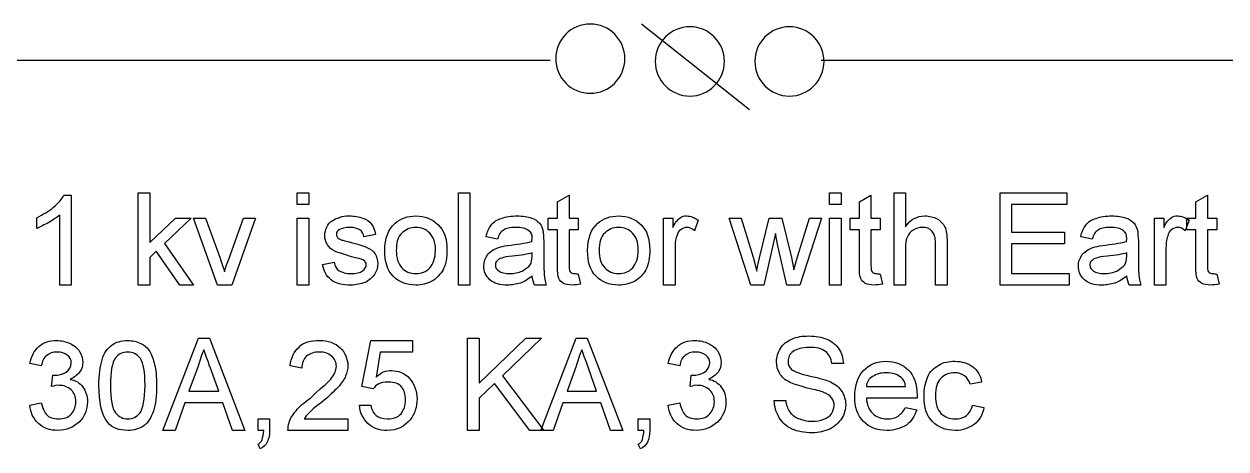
# Model space of a CAD drawing. Header units: millimetres. Extents: x 12 to 286, y 8 to 173.
# Drawn here: x 151.22 to 169.62, y 117.65 to 124.15 of the extents above; entities that cross this region are included whole.
import ezdxf

# ---------------------------------------------------------------- set-up
doc = ezdxf.new("R2010")
doc.units = ezdxf.units.MM
doc.layers.get('0').update_dxf_attribs({"linetype": 'CONTINUOUS'})

msp = doc.modelspace()

# ---------------------------------------------------------------- linework, layer by layer
at = {"color": 0}
for p, q in [((162.32, 122.837), (160.669, 124.15)), ((40.6121, 123.599), (159.272, 123.599)), ((163.42, 123.599), (272.641, 123.599)), ((151.828, 121.532), (151.941, 121.532)), ((151.941, 121.532), (151.941, 120.157)), ((152.965, 120.157), (152.965, 121.568)), ((152.965, 121.568), (153.142, 121.568)), ((153.142, 121.568), (153.142, 120.807)), ((155.399, 121.392), (155.399, 121.568)), ((155.399, 121.568), (155.575, 121.568)), ((155.575, 121.568), (155.575, 121.392)), ((157.868, 120.157), (157.868, 121.568)), ((157.868, 121.568), (158.044, 121.568)), ((158.044, 121.568), (158.044, 120.157)), ((159.385, 121.429), (159.562, 121.531)), ((159.562, 121.531), (159.562, 121.179)), ((163.548, 121.392), (163.548, 121.568)), ((163.548, 121.568), (163.725, 121.568)), ((163.725, 121.568), (163.725, 121.392)), ((164.006, 121.429), (164.182, 121.531)), ((164.182, 121.531), (164.182, 121.179)), ((164.535, 120.157), (164.535, 121.568)), ((164.535, 121.568), (164.711, 121.568)), ((164.711, 121.568), (164.711, 121.048)), ((166.158, 120.157), (166.158, 121.568)), ((166.158, 121.568), (167.181, 121.568)), ((167.181, 121.568), (167.181, 121.392)), ((169.157, 121.429), (169.333, 121.531)), ((169.333, 121.531), (169.333, 121.179)), ((155.575, 121.392), (155.399, 121.392)), ((159.385, 121.179), (159.385, 121.429)), ((163.725, 121.392), (163.548, 121.392)), ((164.006, 121.179), (164.006, 121.429)), ((167.181, 121.392), (166.335, 121.392)), ((166.335, 121.392), (166.335, 120.967)), ((169.157, 121.179), (169.157, 121.429)), ((151.412, 121.025), (151.412, 121.187)), ((151.765, 120.157), (151.765, 121.229)), ((153.142, 120.807), (153.534, 121.179)), ((153.775, 121.179), (153.367, 120.793)), ((153.534, 121.179), (153.775, 121.179)), ((154.18, 120.157), (153.811, 121.179)), ((153.811, 121.179), (153.997, 121.179)), ((153.997, 121.179), (154.22, 120.567)), ((154.353, 120.555), (154.577, 121.179)), ((154.763, 121.179), (154.4, 120.157)), ((154.577, 121.179), (154.763, 121.179)), ((155.399, 120.157), (155.399, 121.179)), ((155.399, 121.179), (155.575, 121.179)), ((155.575, 121.179), (155.575, 120.157)), ((159.243, 121.003), (159.243, 121.179)), ((159.243, 121.179), (159.385, 121.179)), ((159.562, 121.179), (159.702, 121.179)), ((159.702, 121.179), (159.702, 121.003)), ((161.007, 120.157), (161.007, 121.179)), ((161.007, 121.179), (161.149, 121.179)), ((161.149, 121.179), (161.149, 121.039)), ((161.536, 121.149), (161.48, 120.989)), ((162.344, 120.157), (162.013, 121.179)), ((162.013, 121.179), (162.195, 121.179)), ((162.195, 121.179), (162.38, 120.584)), ((162.475, 120.574), (162.624, 121.179)), ((162.624, 121.179), (162.815, 121.179)), ((162.815, 121.179), (162.963, 120.577)), ((163.056, 120.587), (163.241, 121.179)), ((163.424, 121.179), (163.091, 120.157)), ((163.241, 121.179), (163.424, 121.179)), ((163.548, 120.157), (163.548, 121.179)), ((163.548, 121.179), (163.725, 121.179)), ((163.725, 121.179), (163.725, 120.157)), ((163.865, 121.003), (163.865, 121.179)), ((163.865, 121.179), (164.006, 121.179)), ((164.182, 121.179), (164.324, 121.179)), ((164.324, 121.179), (164.324, 121.003)), ((168.522, 120.157), (168.522, 121.179)), ((168.522, 121.179), (168.664, 121.179)), ((168.664, 121.179), (168.664, 121.039)), ((169.051, 121.149), (168.994, 120.989)), ((169.017, 121.003), (169.017, 121.179)), ((169.017, 121.179), (169.157, 121.179)), ((169.333, 121.179), (169.474, 121.179)), ((169.474, 121.179), (169.474, 121.003)), ((156.597, 120.933), (156.421, 120.897)), ((158.467, 120.862), (158.291, 120.897)), ((159.385, 121.003), (159.243, 121.003)), ((159.385, 120.45), (159.385, 121.003)), ((159.702, 121.003), (159.562, 121.003)), ((159.562, 121.003), (159.562, 120.461)), ((162.719, 120.944), (162.542, 120.157)), ((162.756, 120.758), (162.719, 120.944)), ((164.006, 121.003), (163.865, 121.003)), ((164.006, 120.45), (164.006, 121.003)), ((164.324, 121.003), (164.182, 121.003)), ((164.182, 121.003), (164.182, 120.461)), ((166.335, 120.967), (167.146, 120.967)), ((167.146, 120.967), (167.146, 120.79)), ((167.569, 120.862), (167.393, 120.897)), ((169.157, 121.003), (169.017, 121.003)), ((169.157, 120.45), (169.157, 121.003)), ((169.474, 121.003), (169.333, 121.003)), ((169.333, 121.003), (169.333, 120.461)), ((153.367, 120.793), (153.811, 120.157)), ((159.173, 120.828), (159.173, 120.618)), ((161.183, 120.701), (161.183, 120.157)), ((162.895, 120.157), (162.756, 120.758)), ((164.711, 120.706), (164.711, 120.157)), ((165.17, 120.157), (165.17, 120.793)), ((165.347, 120.813), (165.347, 120.157)), ((167.146, 120.79), (166.335, 120.79)), ((166.335, 120.79), (166.335, 120.333)), ((168.275, 120.828), (168.275, 120.618)), ((168.698, 120.701), (168.698, 120.157)), ((153.242, 120.675), (153.142, 120.578)), ((153.142, 120.578), (153.142, 120.157)), ((153.604, 120.157), (153.242, 120.675)), ((156.74, 120.686), (156.74, 120.686)), ((158.995, 120.602), (158.997, 120.65)), ((159.844, 120.686), (159.844, 120.686)), ((162.38, 120.584), (162.433, 120.369)), ((162.963, 120.577), (163.001, 120.391)), ((163.001, 120.391), (163.056, 120.587)), ((168.097, 120.602), (168.099, 120.65)), ((155.787, 120.474), (155.964, 120.51)), ((166.335, 120.333), (167.217, 120.333)), ((167.217, 120.333), (167.217, 120.157)), ((151.941, 120.157), (151.765, 120.157)), ((153.142, 120.157), (152.965, 120.157)), ((153.811, 120.157), (153.604, 120.157)), ((154.4, 120.157), (154.18, 120.157)), ((155.575, 120.157), (155.399, 120.157)), ((158.044, 120.157), (157.868, 120.157)), ((158.997, 120.297), (158.997, 120.297)), ((159.209, 120.157), (159.033, 120.157)), ((159.702, 120.323), (159.738, 120.173)), ((161.183, 120.157), (161.007, 120.157)), ((162.542, 120.157), (162.344, 120.157)), ((163.091, 120.157), (162.895, 120.157)), ((163.725, 120.157), (163.548, 120.157)), ((164.324, 120.323), (164.358, 120.173)), ((164.711, 120.157), (164.535, 120.157)), ((165.347, 120.157), (165.17, 120.157)), ((167.217, 120.157), (166.158, 120.157)), ((168.099, 120.297), (168.099, 120.297)), ((168.311, 120.157), (168.135, 120.157)), ((168.698, 120.157), (168.522, 120.157)), ((169.474, 120.323), (169.51, 120.173)), ((153.344, 117.934), (153.886, 119.345)), ((153.886, 119.345), (154.055, 119.345)), ((154.055, 119.345), (154.597, 117.934)), ((156.387, 118.604), (156.527, 119.309)), ((156.527, 119.309), (157.163, 119.309)), ((157.163, 119.309), (157.163, 119.133)), ((158.008, 117.934), (158.008, 119.345)), ((158.008, 119.345), (158.185, 119.345)), ((158.185, 119.345), (158.185, 118.658)), ((158.185, 118.658), (158.899, 119.345)), ((159.139, 119.345), (158.542, 118.77)), ((158.899, 119.345), (159.139, 119.345)), ((159.129, 117.934), (159.67, 119.345)), ((159.67, 119.345), (159.84, 119.345)), ((159.84, 119.345), (160.382, 117.934)), ((156.67, 119.133), (156.606, 118.748)), ((157.163, 119.133), (156.67, 119.133)), ((151.482, 118.922), (151.306, 118.956)), ((153.881, 118.919), (153.742, 118.533)), ((154.197, 118.533), (154.07, 118.888)), ((155.469, 118.886), (155.292, 118.922)), ((159.667, 118.919), (159.529, 118.533)), ((159.982, 118.533), (159.857, 118.888)), ((161.255, 118.922), (161.079, 118.956)), ((163.759, 118.956), (163.583, 118.956)), ((151.639, 118.604), (151.658, 118.78)), ((158.542, 118.77), (159.173, 117.934)), ((161.412, 118.604), (161.43, 118.78)), ((165.876, 118.674), (165.699, 118.64)), ((152.364, 118.62), (152.364, 118.62)), ((153.742, 118.533), (154.197, 118.533)), ((156.563, 118.569), (156.387, 118.604)), ((158.419, 118.653), (158.185, 118.427)), ((158.962, 117.934), (158.419, 118.653)), ((159.529, 118.533), (159.982, 118.533)), ((164.112, 118.604), (164.711, 118.604)), ((151.306, 118.321), (151.482, 118.357)), ((153.68, 118.357), (153.529, 117.934)), ((154.259, 118.357), (153.68, 118.357)), ((154.41, 117.934), (154.259, 118.357)), ((156.351, 118.321), (156.527, 118.321)), ((158.185, 118.427), (158.185, 117.934)), ((159.466, 118.357), (159.315, 117.934)), ((160.045, 118.357), (159.466, 118.357)), ((160.197, 117.934), (160.045, 118.357)), ((161.079, 118.321), (161.255, 118.357)), ((162.701, 118.393), (162.877, 118.393)), ((164.888, 118.427), (164.112, 118.427)), ((165.735, 118.321), (165.912, 118.287)), ((164.71, 118.287), (164.882, 118.251)), ((164.71, 118.287), (164.71, 118.287)), ((154.799, 117.934), (154.799, 118.11)), ((154.799, 118.11), (154.976, 118.11)), ((154.976, 118.11), (154.976, 117.934)), ((155.508, 118.11), (156.174, 118.11)), ((156.174, 118.11), (156.174, 117.934)), ((160.62, 117.934), (160.62, 118.11)), ((160.62, 118.11), (160.796, 118.11)), ((160.796, 118.11), (160.796, 117.934)), ((153.529, 117.934), (153.344, 117.934)), ((154.597, 117.934), (154.41, 117.934)), ((154.886, 117.934), (154.799, 117.934)), ((156.174, 117.934), (155.258, 117.934)), ((158.185, 117.934), (158.008, 117.934)), ((159.173, 117.934), (158.962, 117.934)), ((159.315, 117.934), (159.129, 117.934)), ((160.382, 117.934), (160.197, 117.934)), ((160.707, 117.934), (160.62, 117.934)), ((154.833, 117.651), (154.799, 117.722)), ((160.654, 117.651), (160.62, 117.722))]:
    msp.add_line(p, q, dxfattribs=at)
for points in [[(159.886, 124.15), (159.593, 124.15), (159.356, 123.912), (159.356, 123.621)], [(160.415, 123.621), (160.415, 123.912), (160.178, 124.15), (159.886, 124.15)], [(161.41, 124.108), (161.117, 124.108), (160.88, 123.871), (160.88, 123.578)], [(161.939, 123.578), (161.939, 123.871), (161.702, 124.108), (161.41, 124.108)], [(162.934, 124.108), (162.641, 124.108), (162.404, 123.871), (162.404, 123.578)], [(163.463, 123.578), (163.463, 123.871), (163.226, 124.108), (162.934, 124.108)], [(159.356, 123.621), (159.356, 123.328), (159.593, 123.092), (159.886, 123.092)], [(159.886, 123.092), (160.178, 123.092), (160.415, 123.328), (160.415, 123.621)], [(160.88, 123.578), (160.88, 123.286), (161.117, 123.049), (161.41, 123.049)], [(161.41, 123.049), (161.702, 123.049), (161.939, 123.286), (161.939, 123.578)], [(162.404, 123.578), (162.404, 123.286), (162.641, 123.049), (162.934, 123.049)], [(162.934, 123.049), (163.226, 123.049), (163.463, 123.286), (163.463, 123.578)], [(151.671, 121.349), (151.741, 121.413), (151.798, 121.473), (151.828, 121.532)], [(151.412, 121.187), (151.511, 121.241), (151.597, 121.285), (151.671, 121.349)], [(151.598, 121.113), (151.526, 121.084), (151.467, 121.044), (151.412, 121.025)], [(151.765, 121.229), (151.722, 121.197), (151.667, 121.152), (151.598, 121.113)], [(155.853, 121.043), (155.863, 121.092), (155.902, 121.116), (155.937, 121.142)], [(155.937, 121.142), (155.961, 121.163), (156.001, 121.179), (156.048, 121.193)], [(156.048, 121.193), (156.089, 121.215), (156.143, 121.215), (156.195, 121.215)], [(156.195, 121.215), (156.268, 121.215), (156.345, 121.202), (156.405, 121.181)], [(156.405, 121.181), (156.46, 121.17), (156.509, 121.127), (156.538, 121.088)], [(156.538, 121.088), (156.565, 121.056), (156.588, 120.997), (156.597, 120.933)], [(156.74, 120.686), (156.74, 120.873), (156.792, 121.011), (156.897, 121.102)], [(156.897, 121.102), (156.978, 121.179), (157.091, 121.215), (157.216, 121.215)], [(157.216, 121.215), (157.35, 121.215), (157.47, 121.17), (157.558, 121.079)], [(157.558, 121.079), (157.645, 120.997), (157.692, 120.861), (157.692, 120.7)], [(158.291, 120.897), (158.308, 120.97), (158.334, 121.029), (158.37, 121.074)], [(158.37, 121.074), (158.404, 121.131), (158.459, 121.154), (158.527, 121.178)], [(158.527, 121.178), (158.589, 121.202), (158.676, 121.215), (158.767, 121.215)], [(158.767, 121.215), (158.851, 121.215), (158.929, 121.204), (158.986, 121.182)], [(158.986, 121.182), (159.034, 121.172), (159.082, 121.134), (159.108, 121.102)], [(159.108, 121.102), (159.133, 121.072), (159.154, 121.029), (159.165, 120.979)], [(159.844, 120.686), (159.844, 120.873), (159.895, 121.011), (160.001, 121.102)], [(160.001, 121.102), (160.082, 121.179), (160.194, 121.215), (160.321, 121.215)], [(160.321, 121.215), (160.453, 121.215), (160.575, 121.17), (160.663, 121.079)], [(160.663, 121.079), (160.75, 120.997), (160.796, 120.861), (160.796, 120.7)], [(161.149, 121.039), (161.188, 121.123), (161.224, 121.157), (161.255, 121.181)], [(161.255, 121.181), (161.288, 121.215), (161.324, 121.215), (161.364, 121.215)], [(161.364, 121.215), (161.419, 121.215), (161.478, 121.193), (161.536, 121.149)], [(164.711, 121.048), (164.79, 121.167), (164.888, 121.215), (165.006, 121.215)], [(165.006, 121.215), (165.075, 121.215), (165.143, 121.2), (165.196, 121.17)], [(165.196, 121.17), (165.242, 121.142), (165.289, 121.098), (165.312, 121.044)], [(167.393, 120.897), (167.41, 120.97), (167.434, 121.029), (167.472, 121.074)], [(167.472, 121.074), (167.505, 121.131), (167.56, 121.154), (167.629, 121.178)], [(167.629, 121.178), (167.689, 121.202), (167.778, 121.215), (167.867, 121.215)], [(167.867, 121.215), (167.953, 121.215), (168.031, 121.204), (168.086, 121.182)], [(168.086, 121.182), (168.135, 121.172), (168.184, 121.134), (168.21, 121.102)], [(168.21, 121.102), (168.235, 121.072), (168.256, 121.029), (168.267, 120.979)], [(168.664, 121.039), (168.702, 121.123), (168.737, 121.157), (168.77, 121.181)], [(168.77, 121.181), (168.803, 121.215), (168.839, 121.215), (168.879, 121.215)], [(168.879, 121.215), (168.934, 121.215), (168.993, 121.193), (169.051, 121.149)], [(155.822, 120.913), (155.822, 120.967), (155.833, 121.004), (155.853, 121.043)], [(155.862, 120.774), (155.834, 120.822), (155.822, 120.863), (155.822, 120.913)], [(156.048, 121.006), (156.01, 120.996), (155.998, 120.96), (155.998, 120.931)], [(155.998, 120.931), (155.998, 120.913), (156.005, 120.897), (156.019, 120.883)], [(156.019, 120.883), (156.026, 120.872), (156.053, 120.855), (156.082, 120.846)], [(156.209, 121.039), (156.122, 121.039), (156.079, 121.027), (156.048, 121.006)], [(156.358, 121), (156.32, 121.026), (156.274, 121.039), (156.209, 121.039)], [(156.421, 120.897), (156.414, 120.941), (156.393, 120.977), (156.358, 121)], [(157.001, 120.951), (156.939, 120.898), (156.916, 120.805), (156.916, 120.686)], [(157.216, 121.039), (157.124, 121.039), (157.058, 121.008), (157.001, 120.951)], [(157.43, 120.951), (157.365, 121.014), (157.3, 121.039), (157.216, 121.039)], [(157.515, 120.691), (157.515, 120.814), (157.486, 120.891), (157.43, 120.951)], [(158.557, 120.999), (158.51, 120.975), (158.487, 120.927), (158.467, 120.862)], [(158.743, 121.039), (158.649, 121.039), (158.597, 121.025), (158.557, 120.999)], [(158.946, 120.989), (158.893, 121.026), (158.833, 121.039), (158.743, 121.039)], [(158.997, 120.865), (158.997, 120.934), (158.98, 120.964), (158.946, 120.989)], [(159.165, 120.979), (159.162, 120.956), (159.173, 120.898), (159.173, 120.828)], [(160.106, 120.951), (160.044, 120.898), (160.021, 120.805), (160.021, 120.686)], [(160.321, 121.039), (160.227, 121.039), (160.163, 121.008), (160.106, 120.951)], [(160.533, 120.951), (160.47, 121.014), (160.405, 121.039), (160.321, 121.039)], [(160.62, 120.691), (160.62, 120.814), (160.591, 120.891), (160.533, 120.951)], [(161.21, 120.906), (161.183, 120.852), (161.183, 120.775), (161.183, 120.701)], [(161.269, 121.004), (161.236, 120.992), (161.221, 120.948), (161.21, 120.906)], [(161.363, 121.039), (161.327, 121.039), (161.297, 121.026), (161.269, 121.004)], [(161.48, 120.989), (161.436, 121.026), (161.401, 121.039), (161.363, 121.039)], [(164.739, 120.893), (164.711, 120.849), (164.711, 120.785), (164.711, 120.706)], [(164.83, 120.999), (164.783, 120.974), (164.757, 120.937), (164.739, 120.893)], [(164.966, 121.039), (164.915, 121.039), (164.872, 121.025), (164.83, 120.999)], [(165.117, 120.979), (165.077, 121.026), (165.033, 121.039), (164.966, 121.039)], [(165.17, 120.793), (165.17, 120.89), (165.152, 120.941), (165.117, 120.979)], [(165.312, 121.044), (165.336, 121), (165.347, 120.913), (165.347, 120.813)], [(167.659, 120.999), (167.612, 120.975), (167.589, 120.927), (167.569, 120.862)], [(167.845, 121.039), (167.751, 121.039), (167.698, 121.025), (167.659, 120.999)], [(168.047, 120.989), (167.995, 121.026), (167.935, 121.039), (167.845, 121.039)], [(168.099, 120.865), (168.099, 120.934), (168.082, 120.964), (168.047, 120.989)], [(168.267, 120.979), (168.263, 120.956), (168.275, 120.898), (168.275, 120.828)], [(168.724, 120.906), (168.698, 120.852), (168.698, 120.775), (168.698, 120.701)], [(168.782, 121.004), (168.751, 120.992), (168.735, 120.948), (168.724, 120.906)], [(168.877, 121.039), (168.841, 121.039), (168.811, 121.026), (168.782, 121.004)], [(168.994, 120.989), (168.95, 121.026), (168.916, 121.039), (168.877, 121.039)], [(155.976, 120.675), (155.921, 120.702), (155.888, 120.733), (155.862, 120.774)], [(156.082, 120.846), (156.095, 120.846), (156.147, 120.828), (156.227, 120.81)], [(156.227, 120.81), (156.338, 120.782), (156.427, 120.749), (156.476, 120.727)], [(156.476, 120.727), (156.519, 120.716), (156.563, 120.675), (156.592, 120.635)], [(157.692, 120.7), (157.692, 120.576), (157.672, 120.467), (157.632, 120.392)], [(158.385, 120.685), (158.415, 120.709), (158.466, 120.729), (158.514, 120.741)], [(158.514, 120.741), (158.546, 120.755), (158.604, 120.759), (158.674, 120.767)], [(158.674, 120.767), (158.811, 120.792), (158.928, 120.803), (158.995, 120.826)], [(158.995, 120.826), (158.986, 120.846), (158.997, 120.86), (158.997, 120.865)], [(160.796, 120.7), (160.796, 120.576), (160.776, 120.467), (160.737, 120.392)], [(167.487, 120.685), (167.517, 120.709), (167.568, 120.729), (167.616, 120.741)], [(167.616, 120.741), (167.648, 120.755), (167.705, 120.759), (167.776, 120.767)], [(167.776, 120.767), (167.911, 120.792), (168.028, 120.803), (168.097, 120.826)], [(168.097, 120.826), (168.086, 120.846), (168.099, 120.86), (168.099, 120.865)], [(154.22, 120.567), (154.238, 120.505), (154.267, 120.432), (154.288, 120.361)], [(154.288, 120.361), (154.298, 120.417), (154.325, 120.479), (154.353, 120.555)], [(156.232, 120.591), (156.104, 120.631), (156.026, 120.651), (155.976, 120.675)], [(156.405, 120.542), (156.374, 120.555), (156.322, 120.571), (156.232, 120.591)], [(156.457, 120.467), (156.457, 120.501), (156.439, 120.523), (156.405, 120.542)], [(156.592, 120.635), (156.61, 120.599), (156.633, 120.544), (156.633, 120.485)], [(156.87, 120.292), (156.774, 120.385), (156.74, 120.515), (156.74, 120.686)], [(156.916, 120.686), (156.916, 120.58), (156.943, 120.479), (157.001, 120.421)], [(157.43, 120.421), (157.479, 120.486), (157.515, 120.57), (157.515, 120.691)], [(158.257, 120.449), (158.257, 120.507), (158.268, 120.542), (158.291, 120.584)], [(158.291, 120.584), (158.316, 120.636), (158.346, 120.66), (158.385, 120.685)], [(158.458, 120.526), (158.433, 120.512), (158.433, 120.485), (158.433, 120.461)], [(158.532, 120.57), (158.491, 120.563), (158.476, 120.545), (158.458, 120.526)], [(158.694, 120.598), (158.612, 120.596), (158.564, 120.581), (158.532, 120.57)], [(158.997, 120.65), (158.929, 120.629), (158.829, 120.613), (158.694, 120.598)], [(158.966, 120.468), (158.984, 120.5), (158.995, 120.542), (158.995, 120.602)], [(159.173, 120.618), (159.173, 120.482), (159.176, 120.372), (159.18, 120.315)], [(159.975, 120.292), (159.879, 120.385), (159.844, 120.515), (159.844, 120.686)], [(160.021, 120.686), (160.021, 120.58), (160.048, 120.479), (160.106, 120.421)], [(160.535, 120.421), (160.584, 120.486), (160.62, 120.57), (160.62, 120.691)], [(162.433, 120.369), (162.431, 120.391), (162.449, 120.448), (162.475, 120.574)], [(167.357, 120.449), (167.357, 120.507), (167.37, 120.542), (167.393, 120.584)], [(167.393, 120.584), (167.416, 120.636), (167.448, 120.66), (167.487, 120.685)], [(167.56, 120.526), (167.533, 120.512), (167.533, 120.485), (167.533, 120.461)], [(167.633, 120.57), (167.592, 120.563), (167.578, 120.545), (167.56, 120.526)], [(167.796, 120.598), (167.714, 120.596), (167.665, 120.581), (167.633, 120.57)], [(168.099, 120.65), (168.031, 120.629), (167.93, 120.613), (167.796, 120.598)], [(168.068, 120.468), (168.086, 120.5), (168.097, 120.542), (168.097, 120.602)], [(168.275, 120.618), (168.275, 120.482), (168.278, 120.372), (168.282, 120.315)], [(155.92, 120.237), (155.841, 120.299), (155.805, 120.369), (155.787, 120.474)], [(155.964, 120.51), (155.973, 120.452), (155.999, 120.408), (156.042, 120.377)], [(156.042, 120.377), (156.082, 120.355), (156.147, 120.333), (156.226, 120.333)], [(156.226, 120.333), (156.299, 120.333), (156.362, 120.346), (156.4, 120.373)], [(156.4, 120.373), (156.434, 120.409), (156.457, 120.431), (156.457, 120.467)], [(156.633, 120.485), (156.633, 120.434), (156.617, 120.37), (156.582, 120.319)], [(157.001, 120.421), (157.052, 120.367), (157.129, 120.333), (157.216, 120.333)], [(157.216, 120.333), (157.296, 120.333), (157.373, 120.362), (157.43, 120.421)], [(157.632, 120.392), (157.59, 120.321), (157.536, 120.26), (157.462, 120.217)], [(158.35, 120.238), (158.28, 120.301), (158.257, 120.364), (158.257, 120.449)], [(158.433, 120.461), (158.433, 120.428), (158.451, 120.394), (158.488, 120.369)], [(158.488, 120.369), (158.52, 120.355), (158.581, 120.333), (158.654, 120.333)], [(158.654, 120.333), (158.721, 120.333), (158.787, 120.346), (158.844, 120.372)], [(158.844, 120.372), (158.892, 120.408), (158.94, 120.43), (158.966, 120.468)], [(159.404, 120.257), (159.385, 120.289), (159.385, 120.352), (159.385, 120.45)], [(159.562, 120.461), (159.562, 120.42), (159.565, 120.387), (159.568, 120.374)], [(159.568, 120.374), (159.571, 120.372), (159.582, 120.351), (159.593, 120.344)], [(159.593, 120.344), (159.593, 120.344), (159.62, 120.333), (159.64, 120.333)], [(159.64, 120.333), (159.654, 120.333), (159.677, 120.329), (159.702, 120.323)], [(160.106, 120.421), (160.157, 120.367), (160.234, 120.333), (160.321, 120.333)], [(160.321, 120.333), (160.4, 120.333), (160.477, 120.362), (160.535, 120.421)], [(160.737, 120.392), (160.695, 120.321), (160.641, 120.26), (160.566, 120.217)], [(164.026, 120.257), (164.006, 120.289), (164.006, 120.352), (164.006, 120.45)], [(164.182, 120.461), (164.182, 120.42), (164.185, 120.387), (164.191, 120.374)], [(164.191, 120.374), (164.193, 120.372), (164.203, 120.351), (164.214, 120.344)], [(164.214, 120.344), (164.215, 120.344), (164.241, 120.333), (164.262, 120.333)], [(164.262, 120.333), (164.275, 120.333), (164.298, 120.329), (164.324, 120.323)], [(167.452, 120.238), (167.381, 120.301), (167.357, 120.364), (167.357, 120.449)], [(167.533, 120.461), (167.533, 120.428), (167.553, 120.394), (167.59, 120.369)], [(167.59, 120.369), (167.621, 120.355), (167.682, 120.333), (167.754, 120.333)], [(167.754, 120.333), (167.823, 120.333), (167.889, 120.346), (167.944, 120.372)], [(167.944, 120.372), (167.992, 120.408), (168.042, 120.43), (168.068, 120.468)], [(169.176, 120.257), (169.157, 120.289), (169.157, 120.352), (169.157, 120.45)], [(169.333, 120.461), (169.333, 120.42), (169.336, 120.387), (169.34, 120.374)], [(169.34, 120.374), (169.343, 120.372), (169.354, 120.351), (169.365, 120.344)], [(169.365, 120.344), (169.365, 120.344), (169.393, 120.333), (169.413, 120.333)], [(169.413, 120.333), (169.426, 120.333), (169.449, 120.329), (169.474, 120.323)], [(156.223, 120.157), (156.086, 120.157), (155.988, 120.183), (155.92, 120.237)], [(156.438, 120.198), (156.369, 120.179), (156.303, 120.157), (156.223, 120.157)], [(156.582, 120.319), (156.542, 120.271), (156.501, 120.227), (156.438, 120.198)], [(157.216, 120.157), (157.067, 120.157), (156.959, 120.202), (156.87, 120.292)], [(157.462, 120.217), (157.38, 120.179), (157.304, 120.157), (157.216, 120.157)], [(158.619, 120.157), (158.499, 120.157), (158.412, 120.183), (158.35, 120.238)], [(158.816, 120.188), (158.744, 120.168), (158.688, 120.157), (158.619, 120.157)], [(158.997, 120.297), (158.937, 120.246), (158.877, 120.209), (158.816, 120.188)], [(159.033, 120.157), (159.013, 120.197), (159.002, 120.244), (158.997, 120.297)], [(159.18, 120.315), (159.183, 120.265), (159.195, 120.206), (159.209, 120.157)], [(159.475, 120.184), (159.435, 120.205), (159.419, 120.227), (159.404, 120.257)], [(159.614, 120.157), (159.548, 120.157), (159.508, 120.166), (159.475, 120.184)], [(159.738, 120.173), (159.691, 120.168), (159.65, 120.157), (159.614, 120.157)], [(160.321, 120.157), (160.172, 120.157), (160.063, 120.202), (159.975, 120.292)], [(160.566, 120.217), (160.485, 120.179), (160.409, 120.157), (160.321, 120.157)], [(164.095, 120.184), (164.057, 120.205), (164.04, 120.227), (164.026, 120.257)], [(164.235, 120.157), (164.17, 120.157), (164.128, 120.166), (164.095, 120.184)], [(164.358, 120.173), (164.313, 120.168), (164.272, 120.157), (164.235, 120.157)], [(167.72, 120.157), (167.601, 120.157), (167.514, 120.183), (167.452, 120.238)], [(167.917, 120.188), (167.845, 120.168), (167.79, 120.157), (167.72, 120.157)], [(168.099, 120.297), (168.039, 120.246), (167.979, 120.209), (167.917, 120.188)], [(168.135, 120.157), (168.115, 120.197), (168.104, 120.244), (168.099, 120.297)], [(168.282, 120.315), (168.285, 120.265), (168.296, 120.206), (168.311, 120.157)], [(169.247, 120.184), (169.208, 120.205), (169.19, 120.227), (169.176, 120.257)], [(169.386, 120.157), (169.321, 120.157), (169.28, 120.166), (169.247, 120.184)], [(169.51, 120.173), (169.463, 120.168), (169.423, 120.157), (169.386, 120.157)], [(151.446, 119.217), (151.509, 119.286), (151.609, 119.309), (151.718, 119.309)], [(151.718, 119.309), (151.784, 119.309), (151.861, 119.294), (151.923, 119.264)], [(151.923, 119.264), (151.981, 119.237), (152.035, 119.193), (152.068, 119.141)], [(152.414, 119.014), (152.443, 119.122), (152.495, 119.192), (152.56, 119.239)], [(152.56, 119.239), (152.619, 119.286), (152.707, 119.309), (152.805, 119.309)], [(152.805, 119.309), (152.873, 119.309), (152.944, 119.295), (153.005, 119.266)], [(153.005, 119.266), (153.064, 119.24), (153.111, 119.195), (153.142, 119.14)], [(155.428, 119.21), (155.496, 119.286), (155.611, 119.309), (155.743, 119.309)], [(155.743, 119.309), (155.867, 119.309), (155.98, 119.273), (156.059, 119.199)], [(161.218, 119.217), (161.28, 119.286), (161.382, 119.309), (161.49, 119.309)], [(161.49, 119.309), (161.556, 119.309), (161.633, 119.294), (161.696, 119.264)], [(161.696, 119.264), (161.753, 119.237), (161.806, 119.193), (161.84, 119.141)], [(162.796, 119.187), (162.829, 119.255), (162.897, 119.298), (162.972, 119.331)], [(162.972, 119.331), (163.043, 119.368), (163.136, 119.379), (163.231, 119.379)], [(163.231, 119.379), (163.335, 119.379), (163.427, 119.363), (163.507, 119.33)], [(163.507, 119.33), (163.576, 119.301), (163.648, 119.246), (163.69, 119.18)], [(151.306, 118.956), (151.326, 119.07), (151.373, 119.155), (151.446, 119.217)], [(151.565, 119.08), (151.518, 119.05), (151.495, 118.992), (151.482, 118.922)], [(151.723, 119.133), (151.65, 119.133), (151.608, 119.115), (151.565, 119.08)], [(151.88, 119.085), (151.836, 119.12), (151.788, 119.133), (151.723, 119.133)], [(151.941, 118.962), (151.941, 119.021), (151.921, 119.053), (151.88, 119.085)], [(152.068, 119.141), (152.094, 119.098), (152.117, 119.035), (152.117, 118.976)], [(152.616, 119.043), (152.564, 118.973), (152.54, 118.827), (152.54, 118.622)], [(152.804, 119.133), (152.724, 119.133), (152.667, 119.104), (152.616, 119.043)], [(152.998, 119.032), (152.939, 119.109), (152.886, 119.133), (152.804, 119.133)], [(153.142, 119.14), (153.17, 119.094), (153.197, 119.018), (153.216, 118.94)], [(153.97, 119.169), (153.936, 119.09), (153.913, 119.007), (153.881, 118.919)], [(154.07, 118.888), (154.025, 119.016), (153.995, 119.098), (153.97, 119.169)], [(155.292, 118.922), (155.305, 119.047), (155.35, 119.144), (155.428, 119.21)], [(155.543, 119.068), (155.494, 119.034), (155.47, 118.963), (155.469, 118.886)], [(155.739, 119.133), (155.651, 119.133), (155.593, 119.111), (155.543, 119.068)], [(155.926, 119.07), (155.867, 119.12), (155.816, 119.133), (155.739, 119.133)], [(155.998, 118.914), (155.998, 118.977), (155.975, 119.027), (155.926, 119.07)], [(156.059, 119.199), (156.127, 119.127), (156.174, 119.035), (156.174, 118.926)], [(159.756, 119.169), (159.722, 119.09), (159.698, 119.007), (159.667, 118.919)], [(159.857, 118.888), (159.81, 119.016), (159.781, 119.098), (159.756, 119.169)], [(161.079, 118.956), (161.098, 119.07), (161.146, 119.155), (161.218, 119.217)], [(161.337, 119.08), (161.29, 119.05), (161.266, 118.992), (161.255, 118.922)], [(161.495, 119.133), (161.422, 119.133), (161.379, 119.115), (161.337, 119.08)], [(161.652, 119.085), (161.608, 119.12), (161.56, 119.133), (161.495, 119.133)], [(161.713, 118.962), (161.713, 119.021), (161.694, 119.053), (161.652, 119.085)], [(161.84, 119.141), (161.866, 119.098), (161.889, 119.035), (161.889, 118.976)], [(162.737, 118.984), (162.737, 119.06), (162.756, 119.125), (162.796, 119.187)], [(162.99, 119.141), (162.936, 119.109), (162.913, 119.05), (162.913, 118.991)], [(163.238, 119.203), (163.123, 119.203), (163.043, 119.182), (162.99, 119.141)], [(163.485, 119.141), (163.427, 119.192), (163.347, 119.203), (163.238, 119.203)], [(163.583, 118.956), (163.573, 119.038), (163.54, 119.1), (163.485, 119.141)], [(163.69, 119.18), (163.733, 119.122), (163.756, 119.039), (163.759, 118.956)], [(151.863, 118.823), (151.907, 118.863), (151.941, 118.9), (151.941, 118.962)], [(152.117, 118.976), (152.117, 118.926), (152.101, 118.87), (152.069, 118.824)], [(152.364, 118.62), (152.364, 118.787), (152.381, 118.911), (152.414, 119.014)], [(153.07, 118.622), (153.07, 118.834), (153.046, 118.965), (152.998, 119.032)], [(153.216, 118.94), (153.235, 118.867), (153.246, 118.755), (153.246, 118.62)], [(155.913, 118.717), (155.964, 118.792), (155.998, 118.849), (155.998, 118.914)], [(156.174, 118.926), (156.174, 118.88), (156.163, 118.817), (156.14, 118.763)], [(161.634, 118.823), (161.678, 118.863), (161.713, 118.9), (161.713, 118.962)], [(161.889, 118.976), (161.889, 118.926), (161.874, 118.87), (161.841, 118.824)], [(162.785, 118.806), (162.748, 118.863), (162.737, 118.918), (162.737, 118.984)], [(162.913, 118.991), (162.913, 118.941), (162.931, 118.898), (162.968, 118.867)], [(162.968, 118.867), (162.997, 118.841), (163.098, 118.799), (163.251, 118.765)], [(164.069, 118.85), (164.151, 118.944), (164.276, 118.992), (164.418, 118.992)], [(164.418, 118.992), (164.549, 118.992), (164.669, 118.947), (164.757, 118.856)], [(164.757, 118.856), (164.841, 118.775), (164.888, 118.638), (164.888, 118.473)], [(165.049, 118.746), (165.079, 118.839), (165.143, 118.889), (165.219, 118.93)], [(165.219, 118.93), (165.289, 118.98), (165.376, 118.992), (165.464, 118.992)], [(165.464, 118.992), (165.573, 118.992), (165.668, 118.965), (165.74, 118.909)], [(165.74, 118.909), (165.808, 118.859), (165.857, 118.776), (165.876, 118.674)], [(151.658, 118.78), (151.657, 118.779), (151.676, 118.779), (151.684, 118.779)], [(151.684, 118.779), (151.741, 118.779), (151.809, 118.794), (151.863, 118.823)], [(152.069, 118.824), (152.029, 118.788), (151.989, 118.743), (151.926, 118.715)], [(151.926, 118.715), (152.002, 118.707), (152.072, 118.658), (152.119, 118.597)], [(155.6, 118.429), (155.743, 118.566), (155.856, 118.652), (155.913, 118.717)], [(156.14, 118.763), (156.117, 118.717), (156.079, 118.655), (156.026, 118.595)], [(156.606, 118.748), (156.679, 118.827), (156.76, 118.85), (156.843, 118.85)], [(156.79, 118.674), (156.724, 118.674), (156.682, 118.664), (156.649, 118.645)], [(156.996, 118.602), (156.953, 118.65), (156.887, 118.674), (156.79, 118.674)], [(156.843, 118.85), (156.941, 118.85), (157.045, 118.81), (157.12, 118.729)], [(157.12, 118.729), (157.186, 118.653), (157.233, 118.541), (157.233, 118.413)], [(161.43, 118.78), (161.429, 118.779), (161.449, 118.779), (161.455, 118.779)], [(161.455, 118.779), (161.513, 118.779), (161.58, 118.794), (161.634, 118.823)], [(161.841, 118.824), (161.802, 118.788), (161.761, 118.743), (161.699, 118.715)], [(161.699, 118.715), (161.773, 118.707), (161.845, 118.658), (161.89, 118.597)], [(162.934, 118.671), (162.861, 118.708), (162.818, 118.752), (162.785, 118.806)], [(163.207, 118.583), (163.073, 118.622), (162.986, 118.644), (162.934, 118.671)], [(163.251, 118.765), (163.397, 118.736), (163.505, 118.702), (163.561, 118.675)], [(163.561, 118.675), (163.637, 118.648), (163.7, 118.588), (163.737, 118.529)], [(163.935, 118.453), (163.935, 118.627), (163.981, 118.757), (164.069, 118.85)], [(164.207, 118.758), (164.142, 118.728), (164.119, 118.668), (164.112, 118.604)], [(164.418, 118.816), (164.327, 118.816), (164.264, 118.797), (164.207, 118.758)], [(164.642, 118.743), (164.585, 118.792), (164.51, 118.816), (164.418, 118.816)], [(164.711, 118.604), (164.705, 118.666), (164.681, 118.713), (164.642, 118.743)], [(164.994, 118.459), (164.994, 118.569), (165.013, 118.664), (165.049, 118.746)], [(165.253, 118.731), (165.194, 118.679), (165.17, 118.586), (165.17, 118.465)], [(165.467, 118.816), (165.374, 118.816), (165.308, 118.787), (165.253, 118.731)], [(165.614, 118.77), (165.567, 118.804), (165.524, 118.816), (165.467, 118.816)], [(165.699, 118.64), (165.683, 118.697), (165.655, 118.741), (165.614, 118.77)], [(151.754, 118.623), (151.715, 118.629), (151.685, 118.616), (151.639, 118.604)], [(151.94, 118.553), (151.879, 118.605), (151.83, 118.623), (151.754, 118.623)], [(152.011, 118.375), (152.011, 118.452), (151.988, 118.506), (151.94, 118.553)], [(152.119, 118.597), (152.164, 118.539), (152.188, 118.462), (152.188, 118.371)], [(152.499, 118.055), (152.4, 118.186), (152.364, 118.368), (152.364, 118.62)], [(152.54, 118.622), (152.54, 118.411), (152.567, 118.265), (152.618, 118.203)], [(152.994, 118.203), (153.035, 118.27), (153.07, 118.405), (153.07, 118.622)], [(153.246, 118.62), (153.246, 118.468), (153.231, 118.332), (153.198, 118.229)], [(156.026, 118.595), (155.964, 118.539), (155.888, 118.457), (155.772, 118.361)], [(156.649, 118.645), (156.609, 118.635), (156.585, 118.6), (156.563, 118.569)], [(157.056, 118.402), (157.056, 118.495), (157.037, 118.553), (156.996, 118.602)], [(161.525, 118.623), (161.487, 118.629), (161.458, 118.616), (161.412, 118.604)], [(161.712, 118.553), (161.652, 118.605), (161.601, 118.623), (161.525, 118.623)], [(161.785, 118.375), (161.785, 118.452), (161.76, 118.506), (161.712, 118.553)], [(161.89, 118.597), (161.936, 118.539), (161.961, 118.462), (161.961, 118.371)], [(163.459, 118.514), (163.415, 118.536), (163.338, 118.553), (163.207, 118.583)], [(163.583, 118.43), (163.547, 118.474), (163.518, 118.492), (163.459, 118.514)], [(163.737, 118.529), (163.771, 118.471), (163.795, 118.402), (163.795, 118.327)], [(151.439, 118.041), (151.353, 118.124), (151.317, 118.207), (151.306, 118.321)], [(151.482, 118.357), (151.501, 118.27), (151.53, 118.207), (151.569, 118.168)], [(151.942, 118.186), (151.988, 118.247), (152.011, 118.3), (152.011, 118.375)], [(152.188, 118.371), (152.188, 118.256), (152.145, 118.146), (152.06, 118.061)], [(155.381, 118.234), (155.423, 118.298), (155.502, 118.358), (155.6, 118.429)], [(155.772, 118.361), (155.663, 118.291), (155.605, 118.226), (155.576, 118.197)], [(156.482, 118.04), (156.398, 118.123), (156.362, 118.205), (156.351, 118.321)], [(156.527, 118.321), (156.539, 118.251), (156.566, 118.199), (156.606, 118.163)], [(156.989, 118.19), (157.033, 118.252), (157.056, 118.314), (157.056, 118.402)], [(157.233, 118.413), (157.233, 118.296), (157.198, 118.186), (157.128, 118.098)], [(161.211, 118.041), (161.124, 118.124), (161.09, 118.207), (161.079, 118.321)], [(161.255, 118.357), (161.273, 118.27), (161.302, 118.207), (161.341, 118.168)], [(161.714, 118.186), (161.76, 118.247), (161.785, 118.3), (161.785, 118.375)], [(161.961, 118.371), (161.961, 118.256), (161.917, 118.146), (161.831, 118.061)], [(162.777, 118.129), (162.727, 118.212), (162.704, 118.295), (162.701, 118.393)], [(162.877, 118.393), (162.886, 118.324), (162.905, 118.267), (162.934, 118.222)], [(163.58, 118.19), (163.595, 118.234), (163.619, 118.266), (163.619, 118.311)], [(163.619, 118.311), (163.619, 118.36), (163.606, 118.395), (163.583, 118.43)], [(163.795, 118.327), (163.795, 118.261), (163.774, 118.178), (163.732, 118.112)], [(164.069, 118.07), (163.971, 118.163), (163.935, 118.29), (163.935, 118.453)], [(164.112, 118.427), (164.119, 118.325), (164.152, 118.247), (164.21, 118.191)], [(164.888, 118.473), (164.888, 118.471), (164.888, 118.448), (164.888, 118.427)], [(165.125, 118.069), (165.03, 118.161), (164.994, 118.29), (164.994, 118.459)], [(165.17, 118.465), (165.17, 118.351), (165.198, 118.249), (165.253, 118.194)], [(165.644, 118.161), (165.687, 118.203), (165.722, 118.249), (165.735, 118.321)], [(151.569, 118.168), (151.602, 118.134), (151.666, 118.11), (151.741, 118.11)], [(151.741, 118.11), (151.825, 118.11), (151.896, 118.135), (151.942, 118.186)], [(152.618, 118.203), (152.666, 118.145), (152.731, 118.11), (152.805, 118.11)], [(152.805, 118.11), (152.874, 118.11), (152.943, 118.141), (152.994, 118.203)], [(153.198, 118.229), (153.158, 118.134), (153.116, 118.051), (153.052, 118.004)], [(155.276, 118.052), (155.291, 118.124), (155.333, 118.176), (155.381, 118.234)], [(155.576, 118.197), (155.549, 118.174), (155.525, 118.139), (155.508, 118.11)], [(156.606, 118.163), (156.643, 118.134), (156.704, 118.11), (156.779, 118.11)], [(156.779, 118.11), (156.873, 118.11), (156.945, 118.136), (156.989, 118.19)], [(161.341, 118.168), (161.374, 118.134), (161.437, 118.11), (161.513, 118.11)], [(161.513, 118.11), (161.597, 118.11), (161.667, 118.135), (161.714, 118.186)], [(162.974, 117.956), (162.881, 117.999), (162.825, 118.052), (162.777, 118.129)], [(162.934, 118.222), (162.956, 118.188), (163.008, 118.144), (163.07, 118.116)], [(163.461, 118.106), (163.508, 118.128), (163.554, 118.154), (163.58, 118.19)], [(164.21, 118.191), (164.261, 118.145), (164.343, 118.11), (164.431, 118.11)], [(164.431, 118.11), (164.496, 118.11), (164.553, 118.124), (164.6, 118.152)], [(164.6, 118.152), (164.636, 118.19), (164.682, 118.225), (164.71, 118.287)], [(164.882, 118.251), (164.844, 118.15), (164.801, 118.072), (164.724, 118.017)], [(165.253, 118.194), (165.304, 118.145), (165.38, 118.11), (165.468, 118.11)], [(165.468, 118.11), (165.533, 118.11), (165.597, 118.127), (165.644, 118.161)], [(165.912, 118.287), (165.892, 118.176), (165.843, 118.09), (165.764, 118.027)], [(151.734, 117.934), (151.614, 117.934), (151.518, 117.97), (151.439, 118.041)], [(152.06, 118.061), (151.97, 117.981), (151.865, 117.934), (151.734, 117.934)], [(152.805, 117.934), (152.669, 117.934), (152.572, 117.974), (152.499, 118.055)], [(153.052, 118.004), (152.981, 117.957), (152.904, 117.934), (152.805, 117.934)], [(155.258, 117.934), (155.257, 117.975), (155.262, 118.015), (155.276, 118.052)], [(156.778, 117.934), (156.656, 117.934), (156.559, 117.968), (156.482, 118.04)], [(157.128, 118.098), (157.043, 117.992), (156.925, 117.934), (156.778, 117.934)], [(161.506, 117.934), (161.386, 117.934), (161.29, 117.97), (161.211, 118.041)], [(161.831, 118.061), (161.742, 117.981), (161.637, 117.934), (161.506, 117.934)], [(163.286, 117.898), (163.155, 117.898), (163.058, 117.917), (162.974, 117.956)], [(163.07, 118.116), (163.127, 118.098), (163.202, 118.074), (163.28, 118.074)], [(163.28, 118.074), (163.344, 118.074), (163.409, 118.085), (163.461, 118.106)], [(163.551, 117.954), (163.471, 117.922), (163.384, 117.898), (163.286, 117.898)], [(163.732, 118.112), (163.687, 118.055), (163.63, 117.992), (163.551, 117.954)], [(164.428, 117.934), (164.266, 117.934), (164.157, 117.979), (164.069, 118.07)], [(164.724, 118.017), (164.642, 117.968), (164.549, 117.934), (164.428, 117.934)], [(165.474, 117.934), (165.322, 117.934), (165.213, 117.979), (165.125, 118.069)], [(165.764, 118.027), (165.676, 117.968), (165.588, 117.934), (165.474, 117.934)], [(154.799, 117.722), (154.828, 117.738), (154.849, 117.763), (154.864, 117.795)], [(154.941, 117.756), (154.918, 117.712), (154.883, 117.676), (154.833, 117.651)], [(154.864, 117.795), (154.868, 117.837), (154.885, 117.873), (154.886, 117.934)], [(154.976, 117.934), (154.976, 117.861), (154.965, 117.802), (154.941, 117.756)], [(160.62, 117.722), (160.649, 117.738), (160.669, 117.763), (160.685, 117.795)], [(160.762, 117.756), (160.739, 117.712), (160.704, 117.676), (160.654, 117.651)], [(160.685, 117.795), (160.689, 117.837), (160.705, 117.873), (160.707, 117.934)], [(160.796, 117.934), (160.796, 117.861), (160.786, 117.802), (160.762, 117.756)]]:
    msp.add_open_spline(points, degree=3, dxfattribs=at)

doc.saveas('drawing.dxf')
